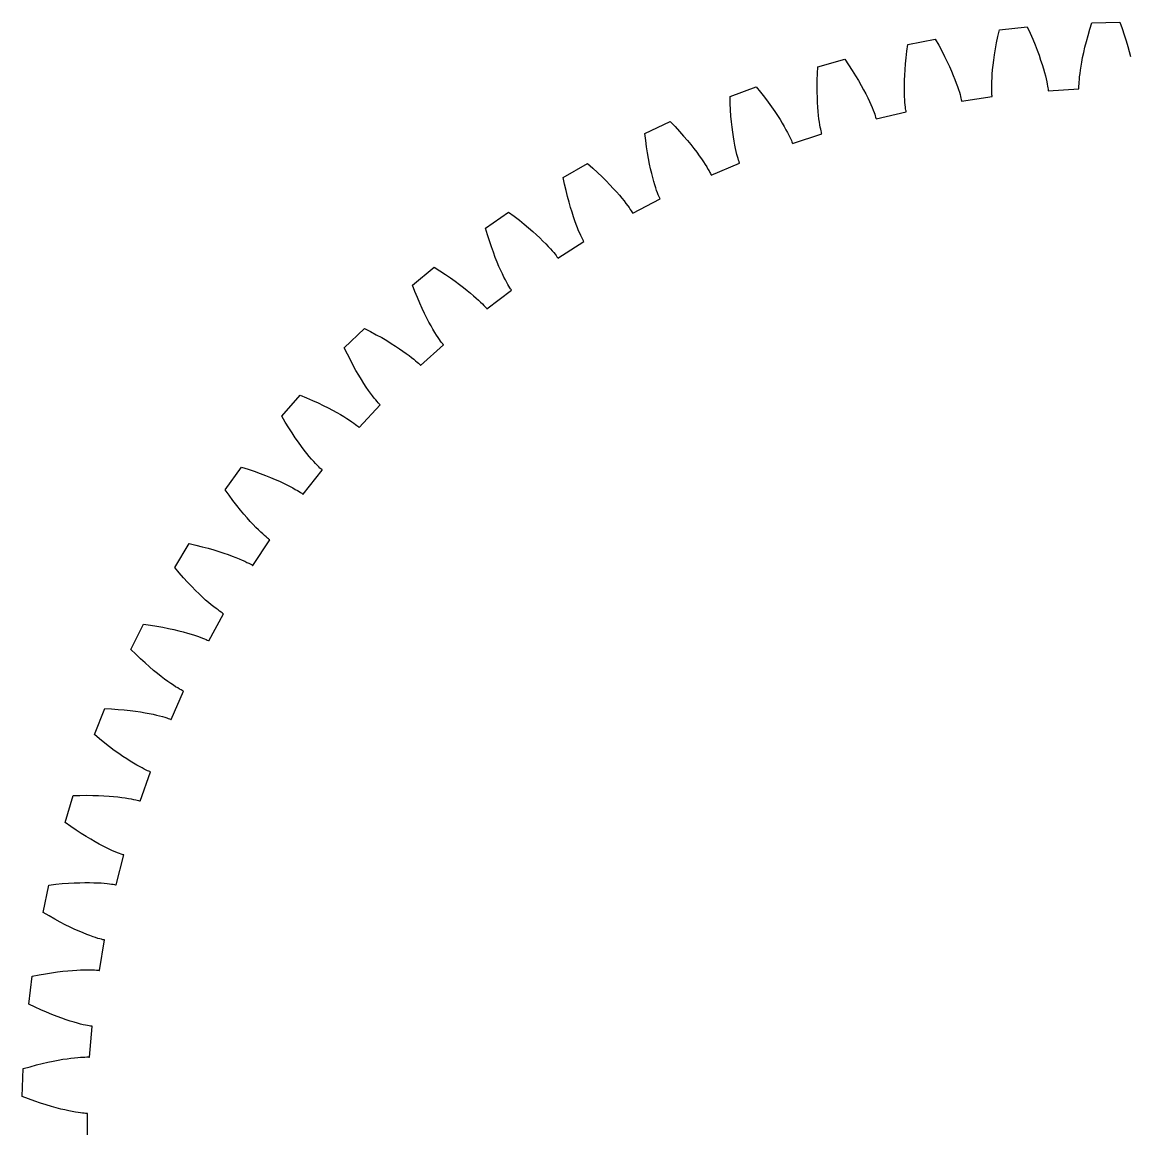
# Model space of a CAD drawing. Extents: x -115 to 115, y -115 to 115.
# Drawn here: x -115.5 to 0.1, y 0 to 115.5 of the extents above; entities that cross this region are included whole.
import ezdxf

# ---------------------------------------------------------------- set-up
doc = ezdxf.new("R2010")
doc.units = 0
doc.layers.add('1', color=7, linetype='CONTINUOUS')

msp = doc.modelspace()

# ---------------------------------------------------------------- linework, layer by layer
at = {"layer": '1', "color": 1}
for p, q in [((-13.68, 114), (-13.52, 114.71)), ((-13.52, 114.71), (-10.62, 115.01)), ((-10.62, 115.01), (-10.32, 114.35)), ((-4.28, 114.09), (-4.09, 114.75)), ((-4.09, 114.75), (-3.88, 115.43)), ((-3.88, 115.43), (-0.96, 115.5)), ((-0.96, 115.5), (-0.72, 114.82)), ((-0.72, 114.82), (-0.5, 114.17)), ((-23.07, 113.17), (-20.21, 113.72)), ((-20.21, 113.72), (-19.85, 113.09)), ((-13.93, 112.7), (-13.82, 113.33)), ((-13.82, 113.33), (-13.68, 114)), ((-10.32, 114.35), (-10.05, 113.73)), ((-10.05, 113.73), (-9.8, 113.13)), ((-4.6, 112.88), (-4.45, 113.47)), ((-4.45, 113.47), (-4.28, 114.09)), ((-0.5, 114.17), (-0.3, 113.55)), ((-0.3, 113.55), (-0.13, 112.97)), ((-23.25, 111.78), (-23.17, 112.46)), ((-23.17, 112.46), (-23.07, 113.17)), ((-19.85, 113.09), (-19.53, 112.49)), ((-19.53, 112.49), (-19.24, 111.91)), ((-14.11, 111.54), (-14.03, 112.1)), ((-14.03, 112.1), (-13.93, 112.7)), ((-9.8, 113.13), (-9.58, 112.57)), ((-9.58, 112.57), (-9.39, 112.04)), ((-4.84, 111.81), (-4.73, 112.33)), ((-4.73, 112.33), (-4.6, 112.88)), ((-0.13, 112.97), (0.02, 112.43)), ((0.02, 112.43), (0.15, 111.92)), ((-32.46, 110.84), (-29.65, 111.63)), ((-29.65, 111.63), (-29.25, 111.03)), ((-29.25, 111.03), (-28.87, 110.46)), ((-23.36, 110.53), (-23.31, 111.14)), ((-23.31, 111.14), (-23.25, 111.78)), ((-19.24, 111.91), (-18.97, 111.37)), ((-18.97, 111.37), (-18.73, 110.86)), ((-14.23, 110.53), (-14.18, 111.02)), ((-14.18, 111.02), (-14.11, 111.54)), ((-9.39, 112.04), (-9.22, 111.54)), ((-9.22, 111.54), (-9.07, 111.07)), ((-9.07, 111.07), (-8.93, 110.64)), ((-5, 110.89), (-4.93, 111.33)), ((-4.93, 111.33), (-4.84, 111.81)), ((-32.52, 109.44), (-32.5, 110.12)), ((-32.5, 110.12), (-32.46, 110.84)), ((-28.87, 110.46), (-28.53, 109.91)), ((-28.53, 109.91), (-28.22, 109.39)), ((-23.42, 109.44), (-23.39, 109.97)), ((-23.39, 109.97), (-23.36, 110.53)), ((-18.73, 110.86), (-18.52, 110.38)), ((-18.52, 110.38), (-18.33, 109.93)), ((-18.33, 109.93), (-18.16, 109.51)), ((-14.29, 109.67), (-14.27, 110.08)), ((-14.27, 110.08), (-14.23, 110.53)), ((-8.93, 110.64), (-8.82, 110.25)), ((-8.82, 110.25), (-8.73, 109.89)), ((-8.73, 109.89), (-8.65, 109.57)), ((-5.18, 109.5), (-5.15, 109.79)), ((-5.15, 109.79), (-5.11, 110.12)), ((-5.11, 110.12), (-5.07, 110.49)), ((-5.07, 110.49), (-5, 110.89)), ((-41.62, 107.74), (-38.89, 108.76)), ((-38.89, 108.76), (-38.44, 108.19)), ((-32.53, 108.8), (-32.52, 109.44)), ((-32.53, 108.19), (-32.53, 108.8)), ((-28.22, 109.39), (-27.94, 108.9)), ((-27.94, 108.9), (-27.69, 108.44)), ((-23.43, 108.95), (-23.42, 109.44)), ((-23.43, 108.5), (-23.43, 108.95)), ((-18.16, 109.51), (-18.02, 109.12)), ((-18.02, 109.12), (-17.89, 108.78)), ((-17.89, 108.78), (-17.79, 108.46)), ((-14.32, 108.97), (-14.31, 109.3)), ((-14.32, 108.68), (-14.32, 108.97)), ((-14.32, 108.43), (-14.32, 108.68)), ((-14.31, 109.3), (-14.29, 109.67)), ((-8.65, 109.57), (-8.59, 109.28)), ((-8.59, 109.28), (-8.53, 109.03)), ((-8.53, 109.03), (-8.5, 108.82)), ((-8.5, 108.82), (-8.47, 108.65)), ((-8.47, 108.65), (-8.45, 108.51)), ((-5.22, 108.85), (-5.21, 109.03)), ((-5.22, 108.72), (-5.22, 108.85)), ((-5.22, 108.62), (-5.22, 108.72)), ((-5.22, 108.56), (-5.22, 108.62)), ((-5.21, 109.03), (-5.2, 109.24)), ((-5.2, 109.24), (-5.18, 109.5)), ((-41.6, 107.02), (-41.62, 107.74)), ((-38.44, 108.19), (-38.02, 107.65)), ((-38.02, 107.65), (-37.63, 107.14)), ((-32.51, 107.62), (-32.53, 108.19)), ((-32.49, 107.1), (-32.51, 107.62)), ((-27.69, 108.44), (-27.46, 108.01)), ((-27.46, 108.01), (-27.26, 107.6)), ((-27.26, 107.6), (-27.08, 107.23)), ((-23.42, 108.09), (-23.43, 108.5)), ((-23.41, 107.72), (-23.42, 108.09)), ((-23.39, 107.39), (-23.41, 107.72)), ((-17.79, 108.46), (-17.7, 108.18)), ((-17.7, 108.18), (-17.63, 107.94)), ((-17.63, 107.94), (-17.57, 107.73)), ((-17.57, 107.73), (-17.53, 107.56)), ((-17.53, 107.56), (-17.5, 107.43)), ((-17.46, 107.25), (-14.28, 107.72)), ((-14.32, 108.21), (-14.32, 108.43)), ((-14.31, 108.04), (-14.32, 108.21)), ((-14.3, 107.9), (-14.31, 108.04)), ((-14.29, 107.8), (-14.3, 107.9)), ((-14.28, 107.74), (-14.29, 107.8)), ((-14.28, 107.72), (-14.28, 107.74)), ((-8.45, 108.51), (-8.43, 108.42)), ((-8.43, 108.34), (-5.22, 108.54)), ((-8.43, 108.42), (-8.43, 108.36)), ((-8.43, 108.36), (-8.43, 108.34)), ((-5.22, 108.54), (-5.22, 108.56)), ((-41.57, 106.33), (-41.6, 107.02)), ((-41.52, 105.69), (-41.57, 106.33)), ((-37.63, 107.14), (-37.28, 106.65)), ((-37.28, 106.65), (-36.96, 106.18)), ((-32.46, 106.61), (-32.49, 107.1)), ((-32.42, 106.16), (-32.46, 106.61)), ((-27.08, 107.23), (-26.93, 106.9)), ((-26.93, 106.9), (-26.8, 106.59)), ((-26.8, 106.59), (-26.69, 106.32)), ((-26.69, 106.32), (-26.6, 106.08)), ((-23.37, 107.1), (-23.39, 107.39)), ((-23.34, 106.85), (-23.37, 107.1)), ((-23.32, 106.63), (-23.34, 106.85)), ((-23.3, 106.46), (-23.32, 106.63)), ((-23.28, 106.32), (-23.3, 106.46)), ((-23.26, 106.23), (-23.28, 106.32)), ((-17.5, 107.43), (-17.48, 107.33)), ((-17.48, 107.33), (-17.47, 107.27)), ((-17.47, 107.27), (-17.46, 107.25)), ((-41.47, 105.09), (-41.52, 105.69)), ((-36.96, 106.18), (-36.66, 105.74)), ((-36.66, 105.74), (-36.4, 105.33)), ((-36.4, 105.33), (-36.17, 104.95)), ((-32.38, 105.75), (-32.42, 106.16)), ((-32.34, 105.39), (-32.38, 105.75)), ((-32.29, 105.06), (-32.34, 105.39)), ((-26.6, 106.08), (-26.52, 105.88)), ((-26.52, 105.88), (-26.47, 105.72)), ((-26.47, 105.72), (-26.43, 105.59)), ((-26.43, 105.59), (-26.4, 105.49)), ((-26.4, 105.49), (-26.38, 105.44)), ((-26.38, 105.42), (-23.25, 106.15)), ((-26.38, 105.44), (-26.38, 105.42)), ((-23.25, 106.17), (-23.26, 106.23)), ((-23.25, 106.15), (-23.25, 106.17)), ((-50.49, 103.88), (-47.85, 105.12)), ((-47.85, 105.12), (-47.35, 104.6)), ((-47.35, 104.6), (-46.89, 104.1)), ((-46.89, 104.1), (-46.46, 103.61)), ((-41.41, 104.53), (-41.47, 105.09)), ((-41.34, 104), (-41.41, 104.53)), ((-41.27, 103.52), (-41.34, 104)), ((-36.17, 104.95), (-35.96, 104.59)), ((-35.96, 104.59), (-35.78, 104.27)), ((-35.78, 104.27), (-35.63, 103.98)), ((-32.25, 104.77), (-32.29, 105.06)), ((-32.2, 104.52), (-32.25, 104.77)), ((-32.16, 104.31), (-32.2, 104.52)), ((-32.12, 104.14), (-32.16, 104.31)), ((-32.09, 104), (-32.12, 104.14)), ((-32.07, 103.91), (-32.09, 104)), ((-50.41, 103.16), (-50.49, 103.88)), ((-50.32, 102.48), (-50.41, 103.16)), ((-46.46, 103.61), (-46.07, 103.15)), ((-46.07, 103.15), (-45.71, 102.72)), ((-41.19, 103.08), (-41.27, 103.52)), ((-41.12, 102.67), (-41.19, 103.08)), ((-35.63, 103.98), (-35.49, 103.71)), ((-35.49, 103.71), (-35.38, 103.49)), ((-35.38, 103.49), (-35.29, 103.29)), ((-35.29, 103.29), (-35.22, 103.13)), ((-35.22, 103.13), (-35.17, 103)), ((-35.17, 103), (-35.13, 102.91)), ((-35.13, 102.91), (-35.11, 102.86)), ((-35.11, 102.84), (-32.05, 103.83)), ((-35.11, 102.86), (-35.11, 102.84)), ((-32.05, 103.85), (-32.07, 103.91)), ((-32.05, 103.83), (-32.05, 103.85)), ((-50.22, 101.85), (-50.32, 102.48)), ((-50.11, 101.25), (-50.22, 101.85)), ((-45.71, 102.72), (-45.38, 102.3)), ((-45.38, 102.3), (-45.09, 101.91)), ((-45.09, 101.91), (-44.82, 101.55)), ((-41.04, 102.31), (-41.12, 102.67)), ((-40.97, 101.99), (-41.04, 102.31)), ((-40.9, 101.7), (-40.97, 101.99)), ((-40.84, 101.46), (-40.9, 101.7)), ((-59.01, 99.29), (-56.48, 100.75)), ((-56.48, 100.75), (-55.94, 100.27)), ((-50.01, 100.69), (-50.11, 101.25)), ((-49.9, 100.18), (-50.01, 100.69)), ((-44.82, 101.55), (-44.59, 101.22)), ((-44.59, 101.22), (-44.38, 100.91)), ((-44.38, 100.91), (-44.2, 100.63)), ((-44.2, 100.63), (-44.05, 100.38)), ((-43.59, 99.54), (-40.62, 100.79)), ((-40.78, 101.25), (-40.84, 101.46)), ((-40.73, 101.08), (-40.78, 101.25)), ((-40.68, 100.95), (-40.73, 101.08)), ((-40.65, 100.86), (-40.68, 100.95)), ((-40.63, 100.81), (-40.65, 100.86)), ((-40.62, 100.79), (-40.63, 100.81)), ((-55.94, 100.27), (-55.44, 99.81)), ((-55.44, 99.81), (-54.97, 99.36)), ((-54.97, 99.36), (-54.54, 98.94)), ((-49.79, 99.7), (-49.9, 100.18)), ((-49.67, 99.27), (-49.79, 99.7)), ((-44.05, 100.38), (-43.92, 100.16)), ((-43.92, 100.16), (-43.81, 99.98)), ((-43.81, 99.98), (-43.73, 99.82)), ((-43.73, 99.82), (-43.66, 99.7)), ((-43.66, 99.7), (-43.62, 99.61)), ((-43.62, 99.61), (-43.6, 99.56)), ((-43.6, 99.56), (-43.59, 99.54)), ((-58.87, 98.58), (-59.01, 99.29)), ((-58.72, 97.91), (-58.87, 98.58)), ((-54.54, 98.94), (-54.15, 98.53)), ((-54.15, 98.53), (-53.79, 98.15)), ((-49.57, 98.87), (-49.67, 99.27)), ((-49.46, 98.52), (-49.57, 98.87)), ((-49.36, 98.2), (-49.46, 98.52)), ((-58.57, 97.29), (-58.72, 97.91)), ((-58.41, 96.7), (-58.57, 97.29)), ((-53.79, 98.15), (-53.46, 97.78)), ((-53.46, 97.78), (-53.16, 97.44)), ((-53.16, 97.44), (-52.9, 97.13)), ((-52.9, 97.13), (-52.67, 96.84)), ((-49.27, 97.92), (-49.36, 98.2)), ((-49.18, 97.68), (-49.27, 97.92)), ((-49.11, 97.48), (-49.18, 97.68)), ((-49.04, 97.32), (-49.11, 97.48)), ((-48.99, 97.19), (-49.04, 97.32)), ((-48.95, 97.11), (-48.99, 97.19)), ((-48.92, 97.05), (-48.95, 97.11)), ((-48.91, 97.04), (-48.92, 97.05)), ((-58.26, 96.16), (-58.41, 96.7)), ((-58.1, 95.65), (-58.26, 96.16)), ((-52.67, 96.84), (-52.47, 96.58)), ((-52.47, 96.58), (-52.29, 96.34)), ((-52.29, 96.34), (-52.14, 96.14)), ((-52.14, 96.14), (-52.02, 95.96)), ((-52.02, 95.96), (-51.93, 95.81)), ((-51.76, 95.55), (-48.91, 97.04)), ((-67.11, 94), (-64.71, 95.67)), ((-64.71, 95.67), (-64.13, 95.24)), ((-64.13, 95.24), (-63.59, 94.82)), ((-63.59, 94.82), (-63.09, 94.41)), ((-57.95, 95.19), (-58.1, 95.65)), ((-57.81, 94.76), (-57.95, 95.19)), ((-57.67, 94.38), (-57.81, 94.76)), ((-51.93, 95.81), (-51.85, 95.7)), ((-51.85, 95.7), (-51.8, 95.61)), ((-51.8, 95.61), (-51.77, 95.56)), ((-51.77, 95.56), (-51.76, 95.55)), ((-66.91, 93.31), (-67.11, 94)), ((-63.09, 94.41), (-62.63, 94.03)), ((-62.63, 94.03), (-62.2, 93.65)), ((-62.2, 93.65), (-61.81, 93.3)), ((-57.53, 94.03), (-57.67, 94.38)), ((-57.41, 93.73), (-57.53, 94.03)), ((-57.29, 93.46), (-57.41, 93.73)), ((-66.7, 92.66), (-66.91, 93.31)), ((-66.5, 92.05), (-66.7, 92.66)), ((-61.81, 93.3), (-61.45, 92.97)), ((-61.45, 92.97), (-61.13, 92.65)), ((-61.13, 92.65), (-60.84, 92.36)), ((-59.58, 90.88), (-56.86, 92.6)), ((-57.18, 93.23), (-57.29, 93.46)), ((-57.09, 93.03), (-57.18, 93.23)), ((-57.01, 92.88), (-57.09, 93.03)), ((-56.95, 92.75), (-57.01, 92.88)), ((-56.9, 92.67), (-56.95, 92.75)), ((-56.87, 92.62), (-56.9, 92.67)), ((-56.86, 92.6), (-56.87, 92.62)), ((-66.3, 91.48), (-66.5, 92.05)), ((-66.1, 90.95), (-66.3, 91.48)), ((-60.84, 92.36), (-60.59, 92.09)), ((-60.59, 92.09), (-60.36, 91.85)), ((-60.36, 91.85), (-60.17, 91.63)), ((-60.17, 91.63), (-60.01, 91.44)), ((-60.01, 91.44), (-59.87, 91.27)), ((-65.9, 90.46), (-66.1, 90.95)), ((-65.72, 90.01), (-65.9, 90.46)), ((-59.87, 91.27), (-59.76, 91.13)), ((-59.76, 91.13), (-59.68, 91.02)), ((-59.68, 91.02), (-59.62, 90.94)), ((-59.62, 90.94), (-59.59, 90.9)), ((-59.59, 90.9), (-59.58, 90.88)), ((-74.74, 88.06), (-72.49, 89.92)), ((-72.49, 89.92), (-71.88, 89.54)), ((-71.88, 89.54), (-71.31, 89.16)), ((-71.31, 89.16), (-70.77, 88.8)), ((-65.53, 89.59), (-65.72, 90.01)), ((-65.36, 89.22), (-65.53, 89.59)), ((-65.2, 88.89), (-65.36, 89.22)), ((-74.48, 87.38), (-74.74, 88.06)), ((-70.77, 88.8), (-70.28, 88.46)), ((-70.28, 88.46), (-69.82, 88.12)), ((-69.82, 88.12), (-69.4, 87.8)), ((-65.05, 88.59), (-65.2, 88.89)), ((-64.91, 88.34), (-65.05, 88.59)), ((-64.78, 88.11), (-64.91, 88.34)), ((-64.68, 87.93), (-64.78, 88.11)), ((-64.58, 87.78), (-64.68, 87.93)), ((-74.22, 86.75), (-74.48, 87.38)), ((-73.97, 86.16), (-74.22, 86.75)), ((-69.4, 87.8), (-69.02, 87.5)), ((-69.02, 87.5), (-68.67, 87.21)), ((-68.67, 87.21), (-68.36, 86.95)), ((-68.36, 86.95), (-68.08, 86.7)), ((-68.08, 86.7), (-67.84, 86.48)), ((-66.97, 85.57), (-64.41, 87.52)), ((-64.51, 87.66), (-64.58, 87.78)), ((-64.46, 87.58), (-64.51, 87.66)), ((-64.42, 87.53), (-64.46, 87.58)), ((-64.41, 87.52), (-64.42, 87.53)), ((-73.72, 85.61), (-73.97, 86.16)), ((-73.48, 85.1), (-73.72, 85.61)), ((-67.84, 86.48), (-67.63, 86.27)), ((-67.63, 86.27), (-67.45, 86.09)), ((-67.45, 86.09), (-67.3, 85.94)), ((-67.3, 85.94), (-67.18, 85.81)), ((-67.18, 85.81), (-67.09, 85.71)), ((-67.09, 85.71), (-67.02, 85.64)), ((-67.02, 85.64), (-66.99, 85.59)), ((-66.99, 85.59), (-66.97, 85.57)), ((-73.24, 84.62), (-73.48, 85.1)), ((-73.02, 84.19), (-73.24, 84.62)), ((-81.85, 81.49), (-79.76, 83.54)), ((-79.76, 83.54), (-79.12, 83.21)), ((-79.12, 83.21), (-78.52, 82.88)), ((-72.8, 83.8), (-73.02, 84.19)), ((-72.6, 83.44), (-72.8, 83.8)), ((-72.41, 83.12), (-72.6, 83.44)), ((-78.52, 82.88), (-77.95, 82.57)), ((-77.95, 82.57), (-77.43, 82.26)), ((-77.43, 82.26), (-76.95, 81.97)), ((-72.23, 82.84), (-72.41, 83.12)), ((-72.07, 82.59), (-72.23, 82.84)), ((-71.93, 82.38), (-72.07, 82.59)), ((-71.81, 82.21), (-71.93, 82.38)), ((-71.7, 82.07), (-71.81, 82.21)), ((-71.62, 81.96), (-71.7, 82.07)), ((-81.53, 80.84), (-81.85, 81.49)), ((-76.95, 81.97), (-76.5, 81.69)), ((-76.5, 81.69), (-76.1, 81.42)), ((-76.1, 81.42), (-75.73, 81.16)), ((-75.73, 81.16), (-75.4, 80.92)), ((-75.4, 80.92), (-75.1, 80.7)), ((-73.9, 79.67), (-71.51, 81.82)), ((-71.56, 81.88), (-71.62, 81.96)), ((-71.52, 81.84), (-71.56, 81.88)), ((-71.51, 81.82), (-71.52, 81.84)), ((-81.22, 80.24), (-81.53, 80.84)), ((-80.92, 79.67), (-81.22, 80.24)), ((-75.1, 80.7), (-74.84, 80.5)), ((-74.84, 80.5), (-74.61, 80.31)), ((-74.61, 80.31), (-74.41, 80.15)), ((-74.41, 80.15), (-74.25, 80.01)), ((-74.25, 80.01), (-74.12, 79.89)), ((-74.12, 79.89), (-74.02, 79.79)), ((-74.02, 79.79), (-73.95, 79.73)), ((-73.95, 79.73), (-73.91, 79.68)), ((-80.63, 79.14), (-80.92, 79.67)), ((-80.34, 78.65), (-80.63, 79.14)), ((-80.07, 78.2), (-80.34, 78.65)), ((-73.91, 79.68), (-73.9, 79.67)), ((-79.81, 77.79), (-80.07, 78.2)), ((-79.56, 77.41), (-79.81, 77.79)), ((-79.33, 77.07), (-79.56, 77.41)), ((-88.38, 74.36), (-86.47, 76.57)), ((-86.47, 76.57), (-85.8, 76.29)), ((-85.8, 76.29), (-85.18, 76.02)), ((-79.11, 76.77), (-79.33, 77.07)), ((-78.91, 76.51), (-79.11, 76.77)), ((-78.73, 76.27), (-78.91, 76.51)), ((-78.57, 76.08), (-78.73, 76.27)), ((-85.18, 76.02), (-84.59, 75.76)), ((-84.59, 75.76), (-84.04, 75.5)), ((-84.04, 75.5), (-83.54, 75.24)), ((-83.54, 75.24), (-83.07, 75)), ((-80.31, 73.21), (-78.11, 75.55)), ((-78.43, 75.91), (-78.57, 76.08)), ((-78.32, 75.78), (-78.43, 75.91)), ((-78.23, 75.68), (-78.32, 75.78)), ((-78.16, 75.61), (-78.23, 75.68)), ((-78.12, 75.56), (-78.16, 75.61)), ((-78.11, 75.55), (-78.12, 75.56)), ((-88.01, 73.74), (-88.38, 74.36)), ((-83.07, 75), (-82.64, 74.76)), ((-82.64, 74.76), (-82.25, 74.54)), ((-82.25, 74.54), (-81.9, 74.33)), ((-81.9, 74.33), (-81.59, 74.13)), ((-81.59, 74.13), (-81.31, 73.95)), ((-81.31, 73.95), (-81.07, 73.79)), ((-87.65, 73.16), (-88.01, 73.74)), ((-87.3, 72.62), (-87.65, 73.16)), ((-81.07, 73.79), (-80.86, 73.64)), ((-80.86, 73.64), (-80.69, 73.51)), ((-80.69, 73.51), (-80.55, 73.41)), ((-80.55, 73.41), (-80.44, 73.32)), ((-80.44, 73.32), (-80.37, 73.26)), ((-80.37, 73.26), (-80.32, 73.22)), ((-80.32, 73.22), (-80.31, 73.21)), ((-86.96, 72.11), (-87.3, 72.62)), ((-86.64, 71.65), (-86.96, 72.11)), ((-86.33, 71.22), (-86.64, 71.65)), ((-86.03, 70.83), (-86.33, 71.22)), ((-85.76, 70.48), (-86.03, 70.83)), ((-85.5, 70.17), (-85.76, 70.48)), ((-85.26, 69.88), (-85.5, 70.17)), ((-85.04, 69.63), (-85.26, 69.88)), ((-84.84, 69.42), (-85.04, 69.63)), ((-84.66, 69.23), (-84.84, 69.42)), ((-94.29, 66.7), (-92.58, 69.06)), ((-92.58, 69.06), (-91.89, 68.85)), ((-91.89, 68.85), (-91.24, 68.63)), ((-91.24, 68.63), (-90.63, 68.41)), ((-90.63, 68.41), (-90.07, 68.2)), ((-90.07, 68.2), (-89.54, 67.99)), ((-86.15, 66.23), (-84.15, 68.75)), ((-84.51, 69.08), (-84.66, 69.23)), ((-84.39, 68.96), (-84.51, 69.08)), ((-84.29, 68.87), (-84.39, 68.96)), ((-84.21, 68.8), (-84.29, 68.87)), ((-84.17, 68.76), (-84.21, 68.8)), ((-84.15, 68.75), (-84.17, 68.76)), ((-89.54, 67.99), (-89.06, 67.78)), ((-89.06, 67.78), (-88.61, 67.59)), ((-88.61, 67.59), (-88.2, 67.4)), ((-88.2, 67.4), (-87.83, 67.22)), ((-87.83, 67.22), (-87.5, 67.05)), ((-87.5, 67.05), (-87.21, 66.89)), ((-93.87, 66.12), (-94.29, 66.7)), ((-93.47, 65.57), (-93.87, 66.12)), ((-87.21, 66.89), (-86.96, 66.74)), ((-86.96, 66.74), (-86.74, 66.62)), ((-86.74, 66.62), (-86.56, 66.5)), ((-86.56, 66.5), (-86.41, 66.41)), ((-86.41, 66.41), (-86.29, 66.33)), ((-86.29, 66.33), (-86.21, 66.28)), ((-86.21, 66.28), (-86.17, 66.24)), ((-86.17, 66.24), (-86.15, 66.23)), ((-93.07, 65.06), (-93.47, 65.57)), ((-92.69, 64.58), (-93.07, 65.06)), ((-92.33, 64.15), (-92.69, 64.58)), ((-91.99, 63.75), (-92.33, 64.15)), ((-91.66, 63.39), (-91.99, 63.75)), ((-91.35, 63.06), (-91.66, 63.39)), ((-91.07, 62.76), (-91.35, 63.06)), ((-90.8, 62.5), (-91.07, 62.76)), ((-90.56, 62.27), (-90.8, 62.5)), ((-91.39, 58.79), (-89.61, 61.47)), ((-90.35, 62.08), (-90.56, 62.27)), ((-90.16, 61.91), (-90.35, 62.08)), ((-90, 61.77), (-90.16, 61.91)), ((-89.86, 61.66), (-90, 61.77)), ((-89.75, 61.57), (-89.86, 61.66)), ((-89.67, 61.51), (-89.75, 61.57)), ((-89.63, 61.48), (-89.67, 61.51)), ((-89.61, 61.47), (-89.63, 61.48)), ((-99.54, 58.58), (-98.03, 61.08)), ((-98.03, 61.08), (-97.33, 60.92)), ((-97.33, 60.92), (-96.66, 60.75)), ((-96.66, 60.75), (-96.04, 60.59)), ((-96.04, 60.59), (-95.46, 60.42)), ((-95.46, 60.42), (-94.92, 60.26)), ((-94.92, 60.26), (-94.42, 60.09)), ((-94.42, 60.09), (-93.95, 59.93)), ((-93.95, 59.93), (-93.53, 59.78)), ((-93.53, 59.78), (-93.15, 59.63)), ((-93.15, 59.63), (-92.81, 59.49)), ((-92.81, 59.49), (-92.5, 59.36)), ((-92.5, 59.36), (-92.24, 59.23)), ((-92.24, 59.23), (-92.01, 59.12)), ((-92.01, 59.12), (-91.82, 59.03)), ((-91.82, 59.03), (-91.66, 58.95)), ((-91.66, 58.95), (-91.54, 58.88)), ((-99.08, 58.03), (-99.54, 58.58)), ((-98.62, 57.52), (-99.08, 58.03)), ((-91.54, 58.88), (-91.46, 58.83)), ((-91.46, 58.83), (-91.41, 58.8)), ((-91.41, 58.8), (-91.39, 58.79)), ((-98.19, 57.04), (-98.62, 57.52)), ((-97.77, 56.6), (-98.19, 57.04)), ((-97.38, 56.2), (-97.77, 56.6)), ((-97, 55.83), (-97.38, 56.2)), ((-96.64, 55.5), (-97, 55.83)), ((-96.31, 55.19), (-96.64, 55.5)), ((-96, 54.92), (-96.31, 55.19)), ((-95.72, 54.69), (-96, 54.92)), ((-95.46, 54.48), (-95.72, 54.69)), ((-95.23, 54.3), (-95.46, 54.48)), ((-95.99, 50.94), (-94.44, 53.75)), ((-95.02, 54.15), (-95.23, 54.3)), ((-94.85, 54.02), (-95.02, 54.15)), ((-94.7, 53.92), (-94.85, 54.02)), ((-94.59, 53.85), (-94.7, 53.92)), ((-94.51, 53.79), (-94.59, 53.85)), ((-94.46, 53.76), (-94.51, 53.79)), ((-94.44, 53.75), (-94.46, 53.76)), ((-104.1, 50.04), (-102.8, 52.66)), ((-102.8, 52.66), (-102.08, 52.56)), ((-102.08, 52.56), (-101.41, 52.45)), ((-101.41, 52.45), (-100.77, 52.34)), ((-100.77, 52.34), (-100.18, 52.22)), ((-100.18, 52.22), (-99.63, 52.1)), ((-99.63, 52.1), (-99.11, 51.98)), ((-99.11, 51.98), (-98.64, 51.86)), ((-98.64, 51.86), (-98.21, 51.74)), ((-98.21, 51.74), (-97.81, 51.63)), ((-97.81, 51.63), (-97.46, 51.51)), ((-97.46, 51.51), (-97.15, 51.41)), ((-97.15, 51.41), (-96.87, 51.31)), ((-96.87, 51.31), (-96.63, 51.22)), ((-96.63, 51.22), (-96.43, 51.14)), ((-96.43, 51.14), (-96.27, 51.07)), ((-96.27, 51.07), (-96.15, 51.01)), ((-96.15, 51.01), (-96.06, 50.97)), ((-96.06, 50.97), (-96.01, 50.95)), ((-96.01, 50.95), (-95.99, 50.94)), ((-103.58, 49.53), (-104.1, 50.04)), ((-103.09, 49.06), (-103.58, 49.53)), ((-102.62, 48.62), (-103.09, 49.06)), ((-102.17, 48.22), (-102.62, 48.62)), ((-101.74, 47.85), (-102.17, 48.22)), ((-101.33, 47.52), (-101.74, 47.85)), ((-100.95, 47.21), (-101.33, 47.52)), ((-100.59, 46.94), (-100.95, 47.21)), ((-100.26, 46.7), (-100.59, 46.94)), ((-99.96, 46.48), (-100.26, 46.7)), ((-99.68, 46.3), (-99.96, 46.48)), ((-99.44, 46.14), (-99.68, 46.3)), ((-99.91, 42.73), (-98.61, 45.66)), ((-99.22, 46.01), (-99.44, 46.14)), ((-99.04, 45.9), (-99.22, 46.01)), ((-98.88, 45.81), (-99.04, 45.9)), ((-98.76, 45.74), (-98.88, 45.81)), ((-98.68, 45.7), (-98.76, 45.74)), ((-98.62, 45.67), (-98.68, 45.7)), ((-98.61, 45.66), (-98.62, 45.67)), ((-107.92, 41.16), (-106.84, 43.87)), ((-106.84, 43.87), (-106.12, 43.83)), ((-106.12, 43.83), (-105.44, 43.78)), ((-105.44, 43.78), (-104.8, 43.72)), ((-104.8, 43.72), (-104.2, 43.66)), ((-104.2, 43.66), (-103.64, 43.59)), ((-103.64, 43.59), (-103.11, 43.51)), ((-103.11, 43.51), (-102.63, 43.43)), ((-102.63, 43.43), (-102.19, 43.34)), ((-102.19, 43.34), (-101.79, 43.26)), ((-101.79, 43.26), (-101.43, 43.18)), ((-101.43, 43.18), (-101.11, 43.1)), ((-101.11, 43.1), (-100.82, 43.02)), ((-100.82, 43.02), (-100.58, 42.95)), ((-100.58, 42.95), (-100.37, 42.89)), ((-100.37, 42.89), (-100.21, 42.83)), ((-100.21, 42.83), (-100.08, 42.79)), ((-100.08, 42.79), (-99.99, 42.75)), ((-99.99, 42.75), (-99.93, 42.73)), ((-99.93, 42.73), (-99.91, 42.73)), ((-107.37, 40.69), (-107.92, 41.16)), ((-106.83, 40.26), (-107.37, 40.69)), ((-106.33, 39.87), (-106.83, 40.26)), ((-105.84, 39.5), (-106.33, 39.87)), ((-105.38, 39.17), (-105.84, 39.5)), ((-104.95, 38.87), (-105.38, 39.17)), ((-104.54, 38.6), (-104.95, 38.87)), ((-104.17, 38.36), (-104.54, 38.6)), ((-103.82, 38.15), (-104.17, 38.36)), ((-103.5, 37.96), (-103.82, 38.15)), ((-103.21, 37.8), (-103.5, 37.96)), ((-102.95, 37.66), (-103.21, 37.8)), ((-103.14, 34.21), (-102.08, 37.25)), ((-102.72, 37.54), (-102.95, 37.66)), ((-102.53, 37.45), (-102.72, 37.54)), ((-102.37, 37.37), (-102.53, 37.45)), ((-102.24, 37.32), (-102.37, 37.37)), ((-102.15, 37.28), (-102.24, 37.32)), ((-102.1, 37.26), (-102.15, 37.28)), ((-102.08, 37.25), (-102.1, 37.26)), ((-110.98, 31.98), (-110.14, 34.78)), ((-110.14, 34.78), (-109.42, 34.8)), ((-109.42, 34.8), (-108.73, 34.81)), ((-108.73, 34.81), (-108.09, 34.8)), ((-108.09, 34.8), (-107.49, 34.79)), ((-107.49, 34.79), (-106.92, 34.76)), ((-106.92, 34.76), (-106.39, 34.73)), ((-106.39, 34.73), (-105.91, 34.69)), ((-105.91, 34.69), (-105.46, 34.64)), ((-105.46, 34.64), (-105.05, 34.59)), ((-105.05, 34.59), (-104.69, 34.54)), ((-104.69, 34.54), (-104.36, 34.49)), ((-104.36, 34.49), (-104.07, 34.43)), ((-104.07, 34.43), (-103.82, 34.38)), ((-103.82, 34.38), (-103.61, 34.34)), ((-103.61, 34.34), (-103.44, 34.3)), ((-103.44, 34.3), (-103.31, 34.26)), ((-103.31, 34.26), (-103.21, 34.24)), ((-103.21, 34.24), (-103.16, 34.22)), ((-103.16, 34.22), (-103.14, 34.21)), ((-110.39, 31.57), (-110.98, 31.98)), ((-109.83, 31.18), (-110.39, 31.57)), ((-109.29, 30.83), (-109.83, 31.18)), ((-108.78, 30.51), (-109.29, 30.83)), ((-108.29, 30.22), (-108.78, 30.51)), ((-107.83, 29.95), (-108.29, 30.22)), ((-107.41, 29.72), (-107.83, 29.95)), ((-107.01, 29.51), (-107.41, 29.72)), ((-106.64, 29.32), (-107.01, 29.51)), ((-106.31, 29.16), (-106.64, 29.32)), ((-106.01, 29.03), (-106.31, 29.16)), ((-105.74, 28.91), (-106.01, 29.03)), ((-105.5, 28.81), (-105.74, 28.91)), ((-105.64, 25.46), (-104.84, 28.58)), ((-105.3, 28.74), (-105.5, 28.81)), ((-105.14, 28.68), (-105.3, 28.74)), ((-105.01, 28.63), (-105.14, 28.68)), ((-104.92, 28.6), (-105.01, 28.63)), ((-104.86, 28.58), (-104.92, 28.6)), ((-104.84, 28.58), (-104.86, 28.58)), ((-113.27, 22.59), (-112.66, 25.44)), ((-112.66, 25.44), (-111.95, 25.52)), ((-111.95, 25.52), (-111.27, 25.59)), ((-111.27, 25.59), (-110.62, 25.64)), ((-110.62, 25.64), (-110.02, 25.67)), ((-110.02, 25.67), (-109.45, 25.69)), ((-109.45, 25.69), (-108.93, 25.7)), ((-108.93, 25.7), (-108.44, 25.7)), ((-108.44, 25.7), (-107.99, 25.69)), ((-107.99, 25.69), (-107.58, 25.68)), ((-107.58, 25.68), (-107.21, 25.66)), ((-107.21, 25.66), (-106.88, 25.63)), ((-106.88, 25.63), (-106.59, 25.61)), ((-106.59, 25.61), (-106.33, 25.58)), ((-106.33, 25.58), (-106.12, 25.55)), ((-106.12, 25.55), (-105.95, 25.52)), ((-105.95, 25.52), (-105.81, 25.5)), ((-105.81, 25.5), (-105.72, 25.48)), ((-105.72, 25.48), (-105.66, 25.47)), ((-105.66, 25.47), (-105.64, 25.46)), ((-112.65, 22.22), (-113.27, 22.59)), ((-112.05, 21.88), (-112.65, 22.22)), ((-111.49, 21.58), (-112.05, 21.88)), ((-110.95, 21.3), (-111.49, 21.58)), ((-110.44, 21.05), (-110.95, 21.3)), ((-109.96, 20.82), (-110.44, 21.05)), ((-109.52, 20.63), (-109.96, 20.82)), ((-109.1, 20.45), (-109.52, 20.63)), ((-108.72, 20.3), (-109.1, 20.45)), ((-108.38, 20.17), (-108.72, 20.3)), ((-108.06, 20.05), (-108.38, 20.17)), ((-107.79, 19.96), (-108.06, 20.05)), ((-107.54, 19.88), (-107.79, 19.96)), ((-107.34, 19.82), (-107.54, 19.88)), ((-107.4, 16.54), (-106.87, 19.71)), ((-107.17, 19.78), (-107.34, 19.82)), ((-107.04, 19.74), (-107.17, 19.78)), ((-106.94, 19.72), (-107.04, 19.74)), ((-106.88, 19.71), (-106.94, 19.72)), ((-106.87, 19.71), (-106.88, 19.71)), ((-113.69, 16.06), (-113.02, 16.19)), ((-113.02, 16.19), (-112.38, 16.29)), ((-112.38, 16.29), (-111.78, 16.37)), ((-111.78, 16.37), (-111.22, 16.44)), ((-111.22, 16.44), (-110.7, 16.5)), ((-110.7, 16.5), (-110.21, 16.54)), ((-110.21, 16.54), (-109.76, 16.57)), ((-109.76, 16.57), (-109.35, 16.59)), ((-109.35, 16.59), (-108.98, 16.6)), ((-108.98, 16.6), (-108.65, 16.6)), ((-108.65, 16.6), (-108.36, 16.6)), ((-108.36, 16.6), (-108.1, 16.59)), ((-108.1, 16.59), (-107.89, 16.58)), ((-107.89, 16.58), (-107.71, 16.57)), ((-107.71, 16.57), (-107.58, 16.56)), ((-107.58, 16.56), (-107.48, 16.55)), ((-107.48, 16.55), (-107.42, 16.54)), ((-107.42, 16.54), (-107.4, 16.54)), ((-114.76, 13.03), (-114.4, 15.92)), ((-114.4, 15.92), (-113.69, 16.06)), ((-114.11, 12.71), (-114.76, 13.03)), ((-113.49, 12.43), (-114.11, 12.71)), ((-112.9, 12.17), (-113.49, 12.43)), ((-112.34, 11.94), (-112.9, 12.17)), ((-111.81, 11.73), (-112.34, 11.94)), ((-111.32, 11.55), (-111.81, 11.73)), ((-110.86, 11.39), (-111.32, 11.55)), ((-110.43, 11.25), (-110.86, 11.39)), ((-110.04, 11.13), (-110.43, 11.25)), ((-109.68, 11.03), (-110.04, 11.13)), ((-109.36, 10.94), (-109.68, 11.03)), ((-109.08, 10.87), (-109.36, 10.94)), ((-108.83, 10.82), (-109.08, 10.87)), ((-108.62, 10.77), (-108.83, 10.82)), ((-108.45, 10.74), (-108.62, 10.77)), ((-108.31, 10.72), (-108.45, 10.74)), ((-108.41, 7.49), (-108.14, 10.69)), ((-108.22, 10.7), (-108.31, 10.72)), ((-108.16, 10.7), (-108.22, 10.7)), ((-108.14, 10.69), (-108.16, 10.7)), ((-113.35, 6.83), (-112.76, 6.96)), ((-112.76, 6.96), (-112.21, 7.08)), ((-112.21, 7.08), (-111.69, 7.18)), ((-111.69, 7.18), (-111.21, 7.26)), ((-111.21, 7.26), (-110.76, 7.32)), ((-110.76, 7.32), (-110.36, 7.38)), ((-110.36, 7.38), (-109.99, 7.42)), ((-109.99, 7.42), (-109.66, 7.45)), ((-109.66, 7.45), (-109.36, 7.47)), ((-109.36, 7.47), (-109.11, 7.49)), ((-109.11, 7.49), (-108.9, 7.49)), ((-108.9, 7.49), (-108.72, 7.5)), ((-108.72, 7.5), (-108.58, 7.5)), ((-108.58, 7.5), (-108.49, 7.49)), ((-108.49, 7.49), (-108.43, 7.49)), ((-108.43, 7.49), (-108.41, 7.49)), ((-115.45, 3.38), (-115.33, 6.29)), ((-115.33, 6.29), (-114.63, 6.49)), ((-114.63, 6.49), (-113.97, 6.67)), ((-113.97, 6.67), (-113.35, 6.83)), ((-114.78, 3.12), (-115.45, 3.38)), ((-114.13, 2.89), (-114.78, 3.12)), ((-113.52, 2.68), (-114.13, 2.89)), ((-112.95, 2.5), (-113.52, 2.68)), ((-112.4, 2.34), (-112.95, 2.5)), ((-111.9, 2.19), (-112.4, 2.34)), ((-111.42, 2.07), (-111.9, 2.19)), ((-110.99, 1.97), (-111.42, 2.07)), ((-110.59, 1.88), (-110.99, 1.97)), ((-110.22, 1.81), (-110.59, 1.88)), ((-109.9, 1.75), (-110.22, 1.81)), ((-109.61, 1.71), (-109.9, 1.75)), ((-109.35, 1.67), (-109.61, 1.71)), ((-109.14, 1.65), (-109.35, 1.67)), ((-108.97, 1.63), (-109.14, 1.65)), ((-108.83, 1.62), (-108.97, 1.63)), ((-108.73, 1.61), (-108.83, 1.62)), ((-108.67, 1.61), (-108.73, 1.61)), ((-108.65, 1.61), (-108.67, 1.61)), ((-108.65, -1.61), (-108.65, 1.61))]:
    msp.add_line(p, q, dxfattribs=at)

doc.saveas('drawing.dxf')
